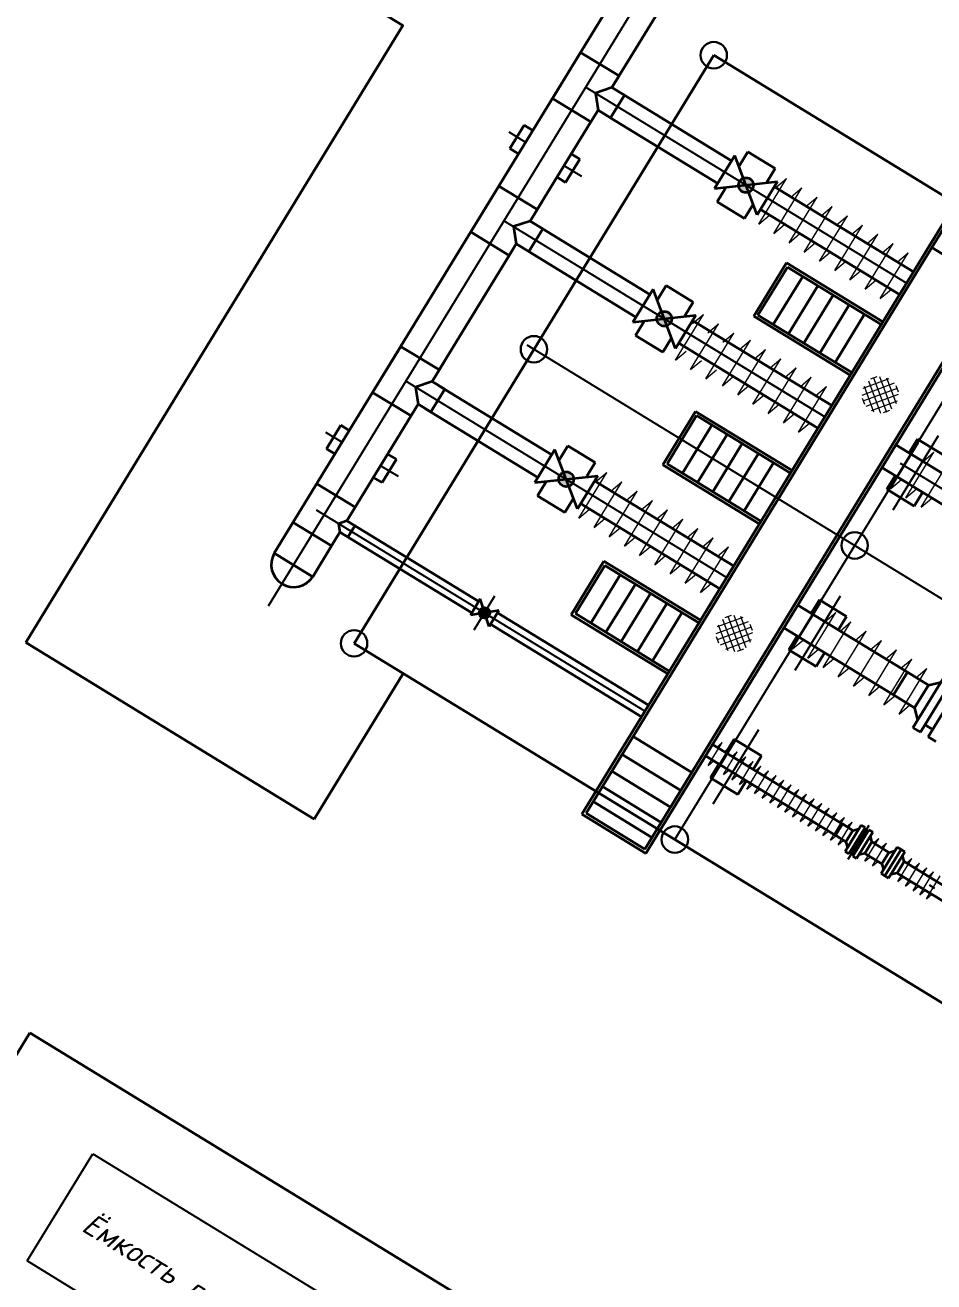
# Model space of a CAD drawing. Extents: x 108150 to 142535, y -18867 to -9422.
# Drawn here: x 140808.65 to 140823.15, y -13506.51 to -13486.46 of the extents above; entities that cross this region are included whole.
import ezdxf

# ---------------------------------------------------------------- set-up
doc = ezdxf.new("R2010")
doc.units = 0
doc.header["$MEASUREMENT"] = 0
doc.linetypes.add('штриховая', pattern=[19.05, 12.7, -6.35])
doc.linetypes.add('штрихпунктирная2', pattern=[12.7, 6.35, -3.175, 0, -3.175])
doc.layers.add('(040) Ограда', color=7, linetype='Continuous')
for name, color, linetype, lineweight in [('газ-д сущ', 8, 'Continuous', 30), ('Краны', 6, 'Continuous', 30), ('надписи', 2, 'Continuous', 15), ('Ограда', 6, 'Continuous', 30), ('опора', 5, 'Continuous', 35), ('строчка', 8, 'Continuous', 15), ('трубы', 3, 'Continuous', 40)]:
    doc.layers.add(name, color=color, linetype=linetype, lineweight=lineweight)
doc.styles.add('ГОСТ', font='isocpeur.ttf', dxfattribs={"oblique": 15, "height": 2.5})

# ---------------------------------------------------------------- blocks, each defined once
blk = doc.blocks.new('5485')
at = {"lineweight": 35}
h = blk.add_hatch(color=6, dxfattribs=at)
h.dxf.hatch_style = 1
h.paths.add_polyline_path([(346644.35, 4133288.461, 0.108683), (346644.361, 4133288.51), (346644.243, 4133288.51)])
h.paths.add_polyline_path([(346644.361, 4133288.51, 0.108683), (346644.35, 4133288.56), (346644.243, 4133288.51)])
h.paths.add_polyline_path([(346644.35, 4133288.461), (346644.243, 4133288.51), (346644.135, 4133288.461, 0.292369), (346644.243, 4133288.392, 0.292369)])
h.paths.add_polyline_path([(346644.243, 4133288.51), (346644.124, 4133288.51, 0.108683), (346644.135, 4133288.461)])
h.paths.add_polyline_path([(346644.243, 4133288.51), (346644.135, 4133288.56, 0.108683), (346644.124, 4133288.51)])
h.paths.add_polyline_path([(346644.243, 4133288.51), (346644.35, 4133288.56, 0.292369), (346644.243, 4133288.629, 0.292369), (346644.135, 4133288.56)])
h = blk.add_hatch(color=6, dxfattribs=at)
h.dxf.hatch_style = 1
h.paths.add_polyline_path([(346644.35, 4133285.961, 0.108683), (346644.361, 4133286.01), (346644.243, 4133286.01)])
h.paths.add_polyline_path([(346644.361, 4133286.01, 0.108683), (346644.35, 4133286.06), (346644.243, 4133286.01)])
h.paths.add_polyline_path([(346644.35, 4133285.961), (346644.243, 4133286.01), (346644.135, 4133285.961, 0.292369), (346644.243, 4133285.892, 0.292369)])
h.paths.add_polyline_path([(346644.243, 4133286.01), (346644.124, 4133286.01, 0.108683), (346644.135, 4133285.961)])
h.paths.add_polyline_path([(346644.243, 4133286.01), (346644.135, 4133286.06, 0.108683), (346644.124, 4133286.01)])
h.paths.add_polyline_path([(346644.243, 4133286.01), (346644.35, 4133286.06, 0.292369), (346644.243, 4133286.129, 0.292369), (346644.135, 4133286.06)])
h = blk.add_hatch(color=6, dxfattribs=at)
h.dxf.hatch_style = 1
h.paths.add_polyline_path([(346644.35, 4133282.961, 0.108683), (346644.361, 4133283.01), (346644.243, 4133283.01)])
h.paths.add_polyline_path([(346644.361, 4133283.01, 0.108683), (346644.35, 4133283.06), (346644.243, 4133283.01)])
h.paths.add_polyline_path([(346644.35, 4133282.961), (346644.243, 4133283.01), (346644.135, 4133282.961, 0.292369), (346644.243, 4133282.892, 0.292369)])
h.paths.add_polyline_path([(346644.243, 4133283.01), (346644.124, 4133283.01, 0.108683), (346644.135, 4133282.961)])
h.paths.add_polyline_path([(346644.243, 4133283.01), (346644.135, 4133283.06, 0.108683), (346644.124, 4133283.01)])
h.paths.add_polyline_path([(346644.243, 4133283.01), (346644.35, 4133283.06, 0.292369), (346644.243, 4133283.129, 0.292369), (346644.135, 4133283.06)])
h = blk.add_hatch(color=6, dxfattribs=at)
h.dxf.hatch_style = 1
h.paths.add_polyline_path([(346644.322, 4133280.475, 0.108683), (346644.33, 4133280.51), (346644.245, 4133280.51)])
h.paths.add_polyline_path([(346644.33, 4133280.51, 0.108683), (346644.322, 4133280.546), (346644.245, 4133280.51)])
h.paths.add_polyline_path([(346644.322, 4133280.475), (346644.245, 4133280.51), (346644.168, 4133280.475, 0.292369), (346644.245, 4133280.426, 0.292369)])
h.paths.add_polyline_path([(346644.245, 4133280.51), (346644.16, 4133280.51, 0.108683), (346644.168, 4133280.475)])
h.paths.add_polyline_path([(346644.245, 4133280.51), (346644.168, 4133280.546, 0.108683), (346644.16, 4133280.51)])
h.paths.add_polyline_path([(346644.245, 4133280.51), (346644.322, 4133280.546, 0.292369), (346644.245, 4133280.595, 0.292369), (346644.168, 4133280.546)])
at = {"layer": '(040) Ограда', "color": 4, "linetype": 'Continuous', "lineweight": 35}
for p, q in [((346640.885, 4133292.016), (346640.885, 4133287.51)), ((346641.605, 4133292.01), (346641.605, 4133288.723)), ((346643.843, 4133288.723), (346641.828, 4133288.723)), ((346647.244, 4133288.723), (346644.643, 4133288.723)), ((346643.843, 4133288.298), (346641.828, 4133288.298)), ((346647.244, 4133288.298), (346644.643, 4133288.298)), ((346641.605, 4133286.44), (346641.605, 4133288.08)), ((346640.885, 4133279.571), (346640.885, 4133287.51)), ((346643.843, 4133286.223), (346641.828, 4133286.223)), ((346647.244, 4133286.223), (346644.643, 4133286.223)), ((346650.494, 4133286.223), (346648.444, 4133286.223)), ((346643.843, 4133285.798), (346641.828, 4133285.798)), ((346647.244, 4133285.798), (346644.643, 4133285.798)), ((346650.494, 4133285.798), (346648.444, 4133285.798)), ((346641.605, 4133283.44), (346641.605, 4133285.58)), ((346643.843, 4133283.223), (346641.743, 4133283.223)), ((346647.244, 4133283.223), (346644.643, 4133283.223)), ((346650.494, 4133283.223), (346648.444, 4133283.223)), ((346643.843, 4133282.798), (346641.743, 4133282.798)), ((346647.244, 4133282.798), (346644.643, 4133282.798)), ((346650.494, 4133282.798), (346648.444, 4133282.798)), ((346644.07, 4133280.617), (346641.605, 4133280.617)), ((346647.244, 4133280.617), (346644.42, 4133280.617)), ((346650.866, 4133280.617), (346648.444, 4133280.617)), ((346644.07, 4133280.404), (346641.605, 4133280.404)), ((346647.244, 4133280.404), (346644.42, 4133280.404)), ((346650.866, 4133280.404), (346648.444, 4133280.404)), ((346641.605, 4133280.149), (346641.605, 4133279.571))]:
    blk.add_line(p, q, dxfattribs=at)
at = {"layer": '(040) Ограда', "color": 251, "linetype": 'штриховая', "lineweight": 25}
blk.add_lwpolyline([(346643.413, 4133269.886), (346648.277, 4133269.886), (346648.277, 4133267.881), (346643.413, 4133267.881)], close=True, dxfattribs=at)
at = {"linetype": 'Continuous', "lineweight": 30}
for p, q in [((346647.244, 4133290.696), (346647.244, 4133289.207)), ((346647.294, 4133290.646), (346647.294, 4133289.207)), ((346648.394, 4133278.628), (346648.394, 4133290.646)), ((346648.444, 4133278.578), (346648.444, 4133290.696)), ((346647.244, 4133280.066), (346647.244, 4133289.207)), ((346647.294, 4133289.207), (346648.394, 4133289.207)), ((346647.294, 4133280.066), (346647.294, 4133289.207)), ((346647.294, 4133289.207), (346648.394, 4133289.207)), ((346647.244, 4133287.79), (346645.438, 4133287.79)), ((346645.438, 4133287.79), (346645.438, 4133286.79)), ((346647.244, 4133287.74), (346645.488, 4133287.74)), ((346645.488, 4133287.74), (346645.488, 4133286.84)), ((346645.774, 4133287.74), (346645.774, 4133286.84)), ((346646.059, 4133287.74), (346646.059, 4133286.84)), ((346646.344, 4133287.74), (346646.344, 4133286.84)), ((346646.646, 4133287.74), (346646.646, 4133286.84)), ((346646.931, 4133287.74), (346646.931, 4133286.84)), ((346645.488, 4133286.84), (346647.244, 4133286.84)), ((346645.438, 4133286.79), (346647.244, 4133286.79)), ((346647.244, 4133285.01), (346645.438, 4133285.01)), ((346645.438, 4133285.01), (346645.438, 4133284.01)), ((346647.244, 4133284.96), (346645.488, 4133284.96)), ((346645.488, 4133284.96), (346645.488, 4133284.06)), ((346645.774, 4133284.96), (346645.774, 4133284.06)), ((346646.059, 4133284.96), (346646.059, 4133284.06)), ((346646.344, 4133284.96), (346646.344, 4133284.06)), ((346646.646, 4133284.96), (346646.646, 4133284.06)), ((346646.931, 4133284.96), (346646.931, 4133284.06)), ((346645.438, 4133284.01), (346647.244, 4133284.01)), ((346645.488, 4133284.06), (346647.244, 4133284.06)), ((346647.244, 4133282.207), (346645.438, 4133282.207)), ((346645.438, 4133282.207), (346645.438, 4133281.207)), ((346647.244, 4133282.157), (346645.488, 4133282.157)), ((346645.488, 4133282.157), (346645.488, 4133281.257)), ((346645.774, 4133282.157), (346645.774, 4133281.257)), ((346646.059, 4133282.157), (346646.059, 4133281.257)), ((346646.344, 4133282.157), (346646.344, 4133281.257)), ((346646.646, 4133282.157), (346646.646, 4133281.257)), ((346646.931, 4133282.157), (346646.931, 4133281.257)), ((346645.438, 4133281.207), (346647.244, 4133281.207)), ((346645.488, 4133281.257), (346647.244, 4133281.257)), ((346647.244, 4133280.066), (346647.244, 4133278.578)), ((346648.394, 4133280.066), (346647.294, 4133280.066)), ((346648.394, 4133280.066), (346647.294, 4133280.066)), ((346647.294, 4133280.066), (346647.294, 4133278.628)), ((346648.444, 4133278.578), (346648.444, 4133280.066)), ((346647.294, 4133279.729), (346648.394, 4133279.729)), ((346647.294, 4133279.416), (346648.394, 4133279.416)), ((346647.294, 4133279.131), (346648.394, 4133279.131)), ((346647.294, 4133278.846), (346648.394, 4133278.846)), ((346647.294, 4133278.628), (346648.394, 4133278.628)), ((346647.244, 4133278.578), (346648.444, 4133278.578))]:
    blk.add_line(p, q, dxfattribs=at)
at = {"color": 251, "linetype": 'Continuous', "lineweight": 0}
for p, q in [((346647.799, 4133287.062), (346647.527, 4133286.716)), ((346647.908, 4133287.047), (346647.569, 4133286.613)), ((346647.656, 4133287.016), (346648.089, 4133286.676)), ((346647.758, 4133287.057), (346648.105, 4133286.786)), ((346647.949, 4133287.029), (346648.032, 4133286.964)), ((346647.538, 4133286.866), (346647.971, 4133286.526)), ((346647.621, 4133286.99), (346647.555, 4133286.906)), ((346647.584, 4133286.951), (346648.043, 4133286.591)), ((346647.994, 4133287), (346647.634, 4133286.542)), ((346648.059, 4133286.929), (346647.719, 4133286.495)), ((346648.1, 4133286.826), (346647.828, 4133286.48)), ((346647.523, 4133286.757), (346647.869, 4133286.485)), ((346648.072, 4133286.636), (346648.006, 4133286.552)), ((346647.595, 4133286.578), (346647.679, 4133286.513)), ((346647.799, 4133282.601), (346647.527, 4133282.255)), ((346647.538, 4133282.405), (346647.971, 4133282.065)), ((346647.621, 4133282.529), (346647.555, 4133282.445)), ((346647.908, 4133282.586), (346647.569, 4133282.152)), ((346647.584, 4133282.49), (346648.043, 4133282.13)), ((346647.994, 4133282.539), (346647.634, 4133282.081)), ((346647.656, 4133282.555), (346648.089, 4133282.215)), ((346648.059, 4133282.468), (346647.719, 4133282.034)), ((346647.758, 4133282.596), (346648.105, 4133282.324)), ((346647.949, 4133282.568), (346648.032, 4133282.503)), ((346647.523, 4133282.295), (346647.869, 4133282.024)), ((346648.1, 4133282.365), (346647.828, 4133282.019)), ((346647.595, 4133282.117), (346647.679, 4133282.052)), ((346648.072, 4133282.175), (346648.006, 4133282.091))]:
    blk.add_line(p, q, dxfattribs=at)
at = {"color": 6, "lineweight": 35}
blk.add_line((346641.605, 4133279.571), (346640.885, 4133279.571), dxfattribs=at)
at = {"color": 251, "linetype": 'ByBlock', "lineweight": 35}
for p, q in [((346643.643, 4133276.286), (346638.245, 4133276.286)), ((346670.327, 4133271.01), (346641.549, 4133271.01)), ((346641.549, 4133271.01), (346641.549, 4133265.835))]:
    blk.add_line(p, q, dxfattribs=at)
for points in [[(346632.745, 4133276.286), (346632.745, 4133287.825), (346638.245, 4133287.825), (346638.245, 4133276.286)], [(346643.643, 4133276.286), (346643.643, 4133279.01)]]:
    blk.add_lwpolyline(points, dxfattribs=at)
at = {"layer": 'газ-д сущ', "lineweight": 25}
for p, q in [((346640.573, 4133287.26), (346640.885, 4133287.26)), ((346641.938, 4133287.26), (346641.605, 4133287.26)), ((346648.949, 4133285.315), (346648.949, 4133286.706)), ((346648.949, 4133282.315), (346648.949, 4133283.706)), ((346640.573, 4133281.648), (346640.885, 4133281.648)), ((346641.938, 4133281.648), (346641.605, 4133281.648)), ((346648.949, 4133279.815), (346648.949, 4133281.206)), ((346644.245, 4133280.193), (346644.245, 4133280.828)), ((346651.245, 4133280.189), (346651.245, 4133280.825))]:
    blk.add_line(p, q, dxfattribs=at)
at = {"layer": 'Краны', "lineweight": 35}
for p, q in [((346641.605, 4133288.94), (346640.885, 4133288.94)), ((346640.885, 4133288.08), (346640.885, 4133288.94)), ((346641.605, 4133288.94), (346641.605, 4133288.723)), ((346641.605, 4133288.723), (346641.425, 4133288.51)), ((346641.605, 4133288.723), (346641.84, 4133288.723)), ((346641.84, 4133288.298), (346641.84, 4133288.723)), ((346643.843, 4133288.201), (346644.643, 4133288.82)), ((346644.643, 4133288.201), (346643.843, 4133288.82)), ((346643.843, 4133288.201), (346643.843, 4133288.82)), ((346644.643, 4133288.201), (346644.643, 4133288.82)), ((346641.425, 4133288.51), (346641.605, 4133288.298)), ((346641.605, 4133288.08), (346641.605, 4133288.298)), ((346641.605, 4133288.298), (346641.84, 4133288.298)), ((346641.605, 4133288.08), (346640.885, 4133288.08)), ((346640.885, 4133285.58), (346640.885, 4133286.44)), ((346641.595, 4133286.44), (346640.895, 4133286.44)), ((346641.605, 4133286.59), (346641.605, 4133286.223)), ((346641.605, 4133286.223), (346641.425, 4133286.01)), ((346641.605, 4133286.223), (346641.84, 4133286.223)), ((346641.84, 4133285.798), (346641.84, 4133286.223)), ((346643.843, 4133285.701), (346644.643, 4133286.32)), ((346644.643, 4133285.701), (346643.843, 4133286.32)), ((346643.843, 4133285.701), (346643.843, 4133286.32)), ((346644.643, 4133285.701), (346644.643, 4133286.32)), ((346641.425, 4133286.01), (346641.605, 4133285.798)), ((346641.605, 4133285.58), (346641.605, 4133285.798)), ((346641.605, 4133285.798), (346641.84, 4133285.798)), ((346641.605, 4133285.58), (346640.895, 4133285.58)), ((346640.885, 4133283.44), (346640.885, 4133282.58)), ((346641.595, 4133283.44), (346640.895, 4133283.44)), ((346641.605, 4133283.59), (346641.605, 4133283.223)), ((346651.032, 4133283.506), (346651.032, 4133282.515)), ((346651.173, 4133283.506), (346651.173, 4133282.515)), ((346651.317, 4133283.506), (346651.317, 4133282.515)), ((346641.605, 4133283.223), (346641.425, 4133283.01)), ((346641.605, 4133283.223), (346641.84, 4133283.223)), ((346641.84, 4133282.798), (346641.84, 4133283.223)), ((346643.843, 4133282.701), (346644.643, 4133283.32)), ((346644.643, 4133282.701), (346643.843, 4133283.32)), ((346643.843, 4133282.701), (346643.843, 4133283.32)), ((346644.643, 4133282.701), (346644.643, 4133283.32)), ((346650.494, 4133282.798), (346650.494, 4133283.223)), ((346650.89, 4133283.223), (346650.494, 4133283.223)), ((346650.89, 4133283.223), (346651.032, 4133283.364)), ((346650.89, 4133283.223), (346650.89, 4133282.798)), ((346641.425, 4133283.01), (346641.605, 4133282.798)), ((346641.605, 4133282.798), (346641.84, 4133282.798)), ((346641.605, 4133280.617), (346641.605, 4133282.798)), ((346650.89, 4133282.798), (346650.494, 4133282.798)), ((346650.89, 4133282.798), (346651.032, 4133282.656)), ((346651.173, 4133282.656), (346651.245, 4133282.656)), ((346651.317, 4133282.656), (346651.245, 4133282.656)), ((346641.605, 4133282.58), (346640.885, 4133282.58)), ((346651.032, 4133282.515), (346651.173, 4133282.515)), ((346651.458, 4133282.515), (346651.317, 4133282.515)), ((346641.605, 4133280.871), (346640.885, 4133280.871)), ((346641.605, 4133280.617), (346641.515, 4133280.51)), ((346641.754, 4133280.617), (346641.754, 4133280.404)), ((346644.07, 4133280.364), (346644.07, 4133280.664)), ((346644.42, 4133280.364), (346644.07, 4133280.664)), ((346644.42, 4133280.664), (346644.07, 4133280.364)), ((346644.42, 4133280.364), (346644.42, 4133280.664)), ((346650.872, 4133280.404), (346650.872, 4133280.617)), ((346651.07, 4133280.617), (346650.872, 4133280.617)), ((346651.07, 4133280.617), (346651.14, 4133280.687)), ((346651.07, 4133280.617), (346651.07, 4133280.404)), ((346651.14, 4133280.758), (346651.14, 4133280.263)), ((346651.14, 4133280.758), (346651.211, 4133280.758)), ((346651.211, 4133280.758), (346651.211, 4133280.263)), ((346651.211, 4133280.687), (346651.247, 4133280.687)), ((346651.283, 4133280.687), (346651.247, 4133280.687)), ((346651.283, 4133280.758), (346651.283, 4133280.263)), ((346651.283, 4133280.758), (346651.354, 4133280.758)), ((346651.354, 4133280.758), (346651.354, 4133280.263)), ((346651.424, 4133280.617), (346651.354, 4133280.687)), ((346651.743, 4133280.617), (346651.424, 4133280.617)), ((346651.424, 4133280.617), (346651.424, 4133280.404)), ((346651.743, 4133280.617), (346651.813, 4133280.687)), ((346651.743, 4133280.404), (346651.743, 4133280.617)), ((346651.813, 4133280.263), (346651.813, 4133280.758)), ((346651.813, 4133280.263), (346651.813, 4133280.758)), ((346651.813, 4133280.758), (346651.884, 4133280.758)), ((346651.813, 4133280.617), (346651.813, 4133280.617)), ((346651.813, 4133280.617), (346651.813, 4133280.617)), ((346651.813, 4133280.617), (346651.813, 4133280.617)), ((346651.884, 4133280.263), (346651.884, 4133280.758)), ((346651.884, 4133280.263), (346651.884, 4133280.758)), ((346651.884, 4133280.758), (346651.955, 4133280.758)), ((346651.884, 4133280.617), (346651.884, 4133280.617)), ((346651.884, 4133280.617), (346651.884, 4133280.617)), ((346651.884, 4133280.617), (346651.884, 4133280.617)), ((346651.884, 4133280.616), (346651.884, 4133280.616)), ((346651.955, 4133280.263), (346651.955, 4133280.758)), ((346652.026, 4133280.617), (346651.955, 4133280.687)), ((346652.026, 4133280.404), (346652.026, 4133280.617)), ((346654.008, 4133280.616), (346652.026, 4133280.617)), ((346641.515, 4133280.51), (346641.605, 4133280.404)), ((346641.605, 4133280.149), (346641.605, 4133280.404)), ((346651.07, 4133280.404), (346650.872, 4133280.404)), ((346651.07, 4133280.404), (346651.14, 4133280.333)), ((346651.424, 4133280.404), (346651.354, 4133280.333)), ((346651.743, 4133280.404), (346651.424, 4133280.404)), ((346651.743, 4133280.404), (346651.813, 4133280.333)), ((346651.813, 4133280.404), (346651.813, 4133280.404)), ((346651.813, 4133280.404), (346651.813, 4133280.404)), ((346651.813, 4133280.404), (346651.813, 4133280.404)), ((346651.884, 4133280.404), (346651.884, 4133280.404)), ((346651.884, 4133280.404), (346651.884, 4133280.404)), ((346651.884, 4133280.404), (346651.884, 4133280.404)), ((346651.884, 4133280.404), (346651.884, 4133280.404)), ((346652.026, 4133280.404), (346651.955, 4133280.333)), ((346654.008, 4133280.404), (346652.026, 4133280.404)), ((346651.14, 4133280.263), (346651.211, 4133280.263)), ((346651.211, 4133280.333), (346651.247, 4133280.333)), ((346651.283, 4133280.333), (346651.247, 4133280.333)), ((346651.354, 4133280.263), (346651.283, 4133280.263)), ((346651.813, 4133280.263), (346651.884, 4133280.263)), ((346651.955, 4133280.263), (346651.884, 4133280.263)), ((346641.605, 4133280.149), (346640.885, 4133280.149))]:
    blk.add_line(p, q, dxfattribs=at)
for centre, radius in [((346644.243, 4133288.51), 0.119), ((346644.243, 4133286.01), 0.119), ((346644.243, 4133283.01), 0.119), ((346644.245, 4133280.51), 0.0847)]:
    blk.add_circle(centre, radius, dxfattribs=at)
at = {"layer": 'Ограда', "color": 251, "linetype": 'штрихпунктирная2', "lineweight": 25, "ltscale": 3}
for p, q in [((346641.245, 4133278.81), (346641.245, 4133292.01)), ((346647.244, 4133288.51), (346641.243, 4133288.51)), ((346647.244, 4133286.01), (346641.243, 4133286.01)), ((346681.245, 4133286.01), (346648.658, 4133286.01)), ((346647.244, 4133283.01), (346641.243, 4133283.01)), ((346680.865, 4133283.01), (346648.065, 4133283.01)), ((346647.244, 4133280.51), (346641.099, 4133280.51)), ((346681.245, 4133280.51), (346648.46, 4133280.51))]:
    blk.add_line(p, q, dxfattribs=at)
at = {"layer": 'Ограда', "color": 1, "lineweight": 25, "ltscale": 3}
for p, q in [((346648.722, 4133279.01), (346648.722, 4133290.471)), ((346642.59, 4133284.51), (346648.135, 4133284.51)), ((346648.135, 4133284.51), (346660.722, 4133284.51))]:
    blk.add_line(p, q, dxfattribs=at)
at = {"layer": 'Ограда', "color": 1, "lineweight": 30, "ltscale": 3}
for p, q in [((346642.722, 4133290.01), (346648.135, 4133290.01)), ((346642.722, 4133279.01), (346642.722, 4133290.01)), ((346642.722, 4133279.01), (346660.722, 4133279.01))]:
    blk.add_line(p, q, dxfattribs=at)
at = {"layer": 'Ограда', "color": 251, "lineweight": 25, "ltscale": 3}
for p, q in [((346643.112, 4133286.01), (346647.244, 4133286.01)), ((346648.658, 4133286.01), (346669.551, 4133286.01))]:
    blk.add_line(p, q, dxfattribs=at)
at = {"layer": 'Ограда', "color": 1, "lineweight": 30, "ltscale": 3}
for centre in [(346642.722, 4133290.01), (346642.722, 4133284.51), (346648.722, 4133284.51), (346642.722, 4133279.01), (346648.722, 4133279.01)]:
    blk.add_circle(centre, 0.211, dxfattribs=at)
at = {"layer": 'опора', "lineweight": 35}
for p, q in [((346643.989, 4133288.979), (346644.499, 4133288.979)), ((346643.989, 4133288.979), (346643.989, 4133288.724)), ((346644.499, 4133288.979), (346644.499, 4133288.724)), ((346643.99, 4133288.299), (346643.99, 4133288.044)), ((346644.5, 4133288.299), (346644.5, 4133288.044)), ((346643.99, 4133288.044), (346644.5, 4133288.044)), ((346640.725, 4133287.479), (346640.725, 4133287.042)), ((346640.885, 4133287.479), (346640.725, 4133287.479)), ((346641.765, 4133287.48), (346641.605, 4133287.48)), ((346641.765, 4133287.48), (346641.765, 4133287.043)), ((346640.885, 4133287.042), (346640.725, 4133287.042)), ((346641.765, 4133287.043), (346641.605, 4133287.043)), ((346643.989, 4133286.479), (346644.499, 4133286.479)), ((346643.989, 4133286.479), (346643.989, 4133286.224)), ((346644.499, 4133286.479), (346644.499, 4133286.224)), ((346648.693, 4133286.478), (346649.203, 4133286.478)), ((346648.693, 4133286.478), (346648.693, 4133286.223)), ((346643.99, 4133285.799), (346643.99, 4133285.544)), ((346644.5, 4133285.799), (346644.5, 4133285.544)), ((346648.694, 4133285.798), (346648.694, 4133285.543)), ((346649.204, 4133285.798), (346649.204, 4133285.543)), ((346643.99, 4133285.544), (346644.5, 4133285.544)), ((346648.694, 4133285.543), (346649.204, 4133285.543)), ((346643.989, 4133283.479), (346644.499, 4133283.479)), ((346643.989, 4133283.479), (346643.989, 4133283.224)), ((346644.499, 4133283.479), (346644.499, 4133283.224)), ((346648.693, 4133283.478), (346649.203, 4133283.478)), ((346648.693, 4133283.478), (346648.693, 4133283.223)), ((346649.203, 4133283.478), (346649.203, 4133283.223)), ((346643.99, 4133282.799), (346643.99, 4133282.544)), ((346644.5, 4133282.799), (346644.5, 4133282.544)), ((346648.694, 4133282.798), (346648.694, 4133282.543)), ((346649.204, 4133282.798), (346649.204, 4133282.543)), ((346643.99, 4133282.544), (346644.5, 4133282.544)), ((346648.694, 4133282.543), (346649.204, 4133282.543)), ((346640.725, 4133281.867), (346640.725, 4133281.429)), ((346640.885, 4133281.867), (346640.725, 4133281.867)), ((346641.765, 4133281.868), (346641.605, 4133281.868)), ((346641.765, 4133281.868), (346641.765, 4133281.43)), ((346640.885, 4133281.429), (346640.725, 4133281.429)), ((346641.765, 4133281.43), (346641.605, 4133281.43)), ((346648.693, 4133280.872), (346649.203, 4133280.872)), ((346648.693, 4133280.872), (346648.693, 4133280.617)), ((346649.203, 4133280.872), (346649.203, 4133280.617)), ((346648.694, 4133280.404), (346648.694, 4133280.149)), ((346649.204, 4133280.404), (346649.204, 4133280.149)), ((346648.694, 4133280.149), (346649.204, 4133280.149))]:
    blk.add_line(p, q, dxfattribs=at)
at = {"layer": 'строчка', "color": 251}
for p, q in [((346644.669, 4133288.725), (346644.74, 4133288.938)), ((346644.74, 4133288.085), (346644.74, 4133288.938)), ((346644.953, 4133288.725), (346645.024, 4133288.938)), ((346645.024, 4133288.085), (346645.024, 4133288.938)), ((346645.237, 4133288.725), (346645.309, 4133288.938)), ((346645.309, 4133288.085), (346645.309, 4133288.938)), ((346645.522, 4133288.725), (346645.593, 4133288.938)), ((346645.593, 4133288.085), (346645.593, 4133288.938)), ((346645.806, 4133288.725), (346645.877, 4133288.938)), ((346645.877, 4133288.085), (346645.877, 4133288.938)), ((346646.091, 4133288.725), (346646.162, 4133288.938)), ((346646.162, 4133288.085), (346646.162, 4133288.938)), ((346646.375, 4133288.725), (346646.446, 4133288.938)), ((346646.446, 4133288.085), (346646.446, 4133288.938)), ((346646.66, 4133288.725), (346646.731, 4133288.938)), ((346646.731, 4133288.085), (346646.731, 4133288.938)), ((346646.944, 4133288.725), (346647.015, 4133288.938)), ((346647.015, 4133288.085), (346647.015, 4133288.938)), ((346644.74, 4133288.085), (346644.811, 4133288.298)), ((346645.024, 4133288.085), (346645.095, 4133288.298)), ((346645.309, 4133288.085), (346645.38, 4133288.298)), ((346645.593, 4133288.085), (346645.664, 4133288.298)), ((346645.877, 4133288.085), (346645.949, 4133288.298)), ((346646.162, 4133288.085), (346646.233, 4133288.298)), ((346646.446, 4133288.085), (346646.517, 4133288.298)), ((346646.731, 4133288.085), (346646.802, 4133288.298)), ((346647.015, 4133288.085), (346647.086, 4133288.298)), ((346645.522, 4133286.225), (346645.593, 4133286.438)), ((346645.593, 4133285.585), (346645.593, 4133286.438)), ((346645.806, 4133286.225), (346645.877, 4133286.438)), ((346645.877, 4133285.585), (346645.877, 4133286.438)), ((346646.091, 4133286.225), (346646.162, 4133286.438)), ((346646.162, 4133285.585), (346646.162, 4133286.438)), ((346646.375, 4133286.225), (346646.446, 4133286.438)), ((346646.446, 4133285.585), (346646.446, 4133286.438)), ((346646.66, 4133286.225), (346646.731, 4133286.438)), ((346646.731, 4133285.585), (346646.731, 4133286.438)), ((346646.944, 4133286.225), (346647.015, 4133286.438)), ((346647.015, 4133285.585), (346647.015, 4133286.438)), ((346648.667, 4133286.223), (346648.739, 4133286.437)), ((346648.739, 4133285.584), (346648.739, 4133286.437)), ((346648.952, 4133286.224), (346649.023, 4133286.437)), ((346649.023, 4133285.584), (346649.023, 4133286.437)), ((346649.308, 4133285.585), (346649.308, 4133286.438)), ((346644.669, 4133286.18), (346644.74, 4133286.393)), ((346644.74, 4133285.54), (346644.74, 4133286.393)), ((346644.953, 4133286.18), (346645.024, 4133286.393)), ((346645.024, 4133285.54), (346645.024, 4133286.393)), ((346645.237, 4133286.18), (346645.309, 4133286.393)), ((346645.309, 4133285.54), (346645.309, 4133286.393)), ((346644.74, 4133285.54), (346644.811, 4133285.753)), ((346645.024, 4133285.54), (346645.095, 4133285.753)), ((346645.309, 4133285.54), (346645.38, 4133285.753)), ((346645.593, 4133285.585), (346645.664, 4133285.798)), ((346645.877, 4133285.585), (346645.949, 4133285.798)), ((346646.162, 4133285.585), (346646.233, 4133285.798)), ((346646.446, 4133285.585), (346646.517, 4133285.798)), ((346646.731, 4133285.585), (346646.802, 4133285.798)), ((346647.015, 4133285.585), (346647.086, 4133285.798)), ((346648.739, 4133285.584), (346648.81, 4133285.797)), ((346649.023, 4133285.584), (346649.094, 4133285.797)), ((346649.308, 4133285.585), (346649.379, 4133285.798)), ((346644.669, 4133283.225), (346644.74, 4133283.439)), ((346644.74, 4133282.585), (346644.74, 4133283.439)), ((346644.953, 4133283.225), (346645.024, 4133283.439)), ((346645.024, 4133282.585), (346645.024, 4133283.439)), ((346645.237, 4133283.225), (346645.309, 4133283.439)), ((346645.309, 4133282.585), (346645.309, 4133283.439)), ((346645.522, 4133283.225), (346645.593, 4133283.438)), ((346645.593, 4133282.585), (346645.593, 4133283.438)), ((346645.806, 4133283.225), (346645.877, 4133283.438)), ((346645.877, 4133282.585), (346645.877, 4133283.438)), ((346646.091, 4133283.225), (346646.162, 4133283.438)), ((346646.162, 4133282.585), (346646.162, 4133283.438)), ((346646.375, 4133283.225), (346646.446, 4133283.438)), ((346646.446, 4133282.585), (346646.446, 4133283.438)), ((346646.66, 4133283.225), (346646.731, 4133283.438)), ((346646.731, 4133282.585), (346646.731, 4133283.438)), ((346646.944, 4133283.225), (346647.015, 4133283.438)), ((346647.015, 4133282.585), (346647.015, 4133283.438)), ((346648.668, 4133283.225), (346648.739, 4133283.438)), ((346648.739, 4133282.585), (346648.739, 4133283.438)), ((346648.952, 4133283.225), (346649.023, 4133283.438)), ((346649.023, 4133282.585), (346649.023, 4133283.438)), ((346649.237, 4133283.225), (346649.308, 4133283.438)), ((346649.308, 4133282.585), (346649.308, 4133283.438)), ((346649.521, 4133283.225), (346649.592, 4133283.438)), ((346649.592, 4133282.585), (346649.592, 4133283.438)), ((346649.806, 4133283.225), (346649.877, 4133283.438)), ((346649.877, 4133282.585), (346649.877, 4133283.438)), ((346650.09, 4133283.225), (346650.161, 4133283.438)), ((346650.161, 4133282.585), (346650.161, 4133283.438)), ((346650.374, 4133283.225), (346650.445, 4133283.438)), ((346650.374, 4133283.225), (346650.445, 4133283.438)), ((346650.445, 4133282.585), (346650.445, 4133283.438)), ((346650.445, 4133282.585), (346650.445, 4133283.438)), ((346650.659, 4133283.225), (346650.73, 4133283.438)), ((346650.659, 4133283.225), (346650.73, 4133283.438)), ((346650.73, 4133282.585), (346650.73, 4133283.438)), ((346650.73, 4133282.585), (346650.73, 4133283.438)), ((346644.74, 4133282.585), (346644.811, 4133282.799)), ((346645.024, 4133282.585), (346645.095, 4133282.799)), ((346645.309, 4133282.585), (346645.38, 4133282.799)), ((346645.593, 4133282.585), (346645.664, 4133282.798)), ((346645.877, 4133282.585), (346645.949, 4133282.798)), ((346646.162, 4133282.585), (346646.233, 4133282.798)), ((346646.446, 4133282.585), (346646.517, 4133282.798)), ((346646.731, 4133282.585), (346646.802, 4133282.798)), ((346647.015, 4133282.585), (346647.086, 4133282.798)), ((346648.739, 4133282.585), (346648.81, 4133282.798)), ((346649.023, 4133282.585), (346649.094, 4133282.798)), ((346649.308, 4133282.585), (346649.379, 4133282.798)), ((346649.592, 4133282.585), (346649.663, 4133282.798)), ((346649.877, 4133282.585), (346649.948, 4133282.798)), ((346650.161, 4133282.585), (346650.232, 4133282.798)), ((346650.445, 4133282.585), (346650.517, 4133282.798)), ((346650.445, 4133282.585), (346650.517, 4133282.798)), ((346650.73, 4133282.585), (346650.801, 4133282.798)), ((346650.73, 4133282.585), (346650.801, 4133282.798)), ((346648.522, 4133280.617), (346648.558, 4133280.723)), ((346648.558, 4133280.297), (346648.558, 4133280.723)), ((346648.664, 4133280.617), (346648.7, 4133280.723)), ((346648.7, 4133280.297), (346648.7, 4133280.723)), ((346648.806, 4133280.617), (346648.842, 4133280.723)), ((346648.842, 4133280.297), (346648.842, 4133280.723)), ((346648.963, 4133280.618), (346648.999, 4133280.724)), ((346648.999, 4133280.298), (346648.999, 4133280.724)), ((346649.105, 4133280.618), (346649.141, 4133280.724)), ((346649.141, 4133280.298), (346649.141, 4133280.724)), ((346649.247, 4133280.618), (346649.283, 4133280.724)), ((346649.283, 4133280.298), (346649.283, 4133280.724)), ((346649.39, 4133280.618), (346649.425, 4133280.724)), ((346649.425, 4133280.298), (346649.425, 4133280.724)), ((346649.532, 4133280.618), (346649.567, 4133280.724)), ((346649.567, 4133280.298), (346649.567, 4133280.724)), ((346649.674, 4133280.618), (346649.71, 4133280.724)), ((346649.71, 4133280.298), (346649.71, 4133280.724)), ((346649.816, 4133280.618), (346649.852, 4133280.724)), ((346649.852, 4133280.298), (346649.852, 4133280.724)), ((346649.958, 4133280.618), (346649.994, 4133280.724)), ((346649.994, 4133280.298), (346649.994, 4133280.724)), ((346650.101, 4133280.618), (346650.136, 4133280.724)), ((346650.136, 4133280.298), (346650.136, 4133280.724)), ((346650.243, 4133280.618), (346650.278, 4133280.724)), ((346650.278, 4133280.298), (346650.278, 4133280.724)), ((346650.385, 4133280.618), (346650.421, 4133280.724)), ((346650.421, 4133280.298), (346650.421, 4133280.724)), ((346650.527, 4133280.618), (346650.563, 4133280.724)), ((346650.563, 4133280.298), (346650.563, 4133280.724)), ((346650.67, 4133280.618), (346650.705, 4133280.724)), ((346650.705, 4133280.298), (346650.705, 4133280.724)), ((346650.812, 4133280.618), (346650.847, 4133280.724)), ((346650.812, 4133280.618), (346650.847, 4133280.724)), ((346650.847, 4133280.298), (346650.847, 4133280.724)), ((346650.847, 4133280.298), (346650.847, 4133280.724)), ((346650.954, 4133280.618), (346650.99, 4133280.724)), ((346650.954, 4133280.618), (346650.99, 4133280.724)), ((346650.99, 4133280.298), (346650.99, 4133280.724)), ((346650.99, 4133280.298), (346650.99, 4133280.724)), ((346651.461, 4133280.634), (346651.491, 4133280.724)), ((346651.491, 4133280.298), (346651.491, 4133280.724)), ((346651.598, 4133280.618), (346651.633, 4133280.724)), ((346651.633, 4133280.298), (346651.633, 4133280.724)), ((346652.076, 4133280.634), (346652.106, 4133280.724)), ((346652.106, 4133280.297), (346652.106, 4133280.724)), ((346652.213, 4133280.617), (346652.248, 4133280.724)), ((346652.248, 4133280.297), (346652.248, 4133280.724)), ((346652.355, 4133280.617), (346652.39, 4133280.724)), ((346652.39, 4133280.297), (346652.39, 4133280.724)), ((346652.479, 4133280.616), (346652.515, 4133280.723)), ((346652.515, 4133280.296), (346652.515, 4133280.723)), ((346652.639, 4133280.297), (346652.639, 4133280.724)), ((346648.558, 4133280.297), (346648.593, 4133280.403)), ((346648.7, 4133280.297), (346648.735, 4133280.403)), ((346648.842, 4133280.297), (346648.878, 4133280.403)), ((346648.999, 4133280.298), (346649.034, 4133280.404)), ((346649.141, 4133280.298), (346649.176, 4133280.404)), ((346649.283, 4133280.298), (346649.319, 4133280.404)), ((346649.425, 4133280.298), (346649.461, 4133280.404)), ((346649.567, 4133280.298), (346649.603, 4133280.404)), ((346649.71, 4133280.298), (346649.745, 4133280.404)), ((346649.852, 4133280.298), (346649.887, 4133280.404)), ((346649.994, 4133280.298), (346650.03, 4133280.404)), ((346650.136, 4133280.298), (346650.172, 4133280.404)), ((346650.278, 4133280.298), (346650.314, 4133280.404)), ((346650.421, 4133280.298), (346650.456, 4133280.404)), ((346650.563, 4133280.298), (346650.598, 4133280.404)), ((346650.705, 4133280.298), (346650.741, 4133280.404)), ((346650.847, 4133280.298), (346650.883, 4133280.404)), ((346650.847, 4133280.298), (346650.883, 4133280.404)), ((346650.99, 4133280.298), (346651.025, 4133280.404)), ((346650.99, 4133280.298), (346651.025, 4133280.404)), ((346651.491, 4133280.298), (346651.527, 4133280.404)), ((346651.633, 4133280.298), (346651.669, 4133280.404)), ((346652.106, 4133280.297), (346652.142, 4133280.404)), ((346652.248, 4133280.297), (346652.284, 4133280.404)), ((346652.39, 4133280.297), (346652.426, 4133280.404)), ((346652.515, 4133280.296), (346652.55, 4133280.403)), ((346652.639, 4133280.297), (346652.674, 4133280.404))]:
    blk.add_line(p, q, dxfattribs=at)
at = {"layer": 'трубы', "color": 6, "lineweight": 35}
blk.add_line((346640.895, 4133279.571), (346641.595, 4133279.571), dxfattribs=at)
blk.add_arc((346641.245, 4133279.581), 0.36, 181.6024, 358.3976, dxfattribs=at)
at = {"layer": 'надписи', "color": 2, "style": 'ГОСТ', "oblique": 15}
blk.add_text('Ёмкость для воды', height=0.35, dxfattribs=at).set_placement((346643.88, 4133268.742))

msp = doc.modelspace()

# ---------------------------------------------------------------- block references
at = {"rotation": 328.549795352784}
msp.add_blockref('5485', (-2311473.5829, -3358708.2174, 326), dxfattribs=at)

doc.saveas('drawing.dxf')
